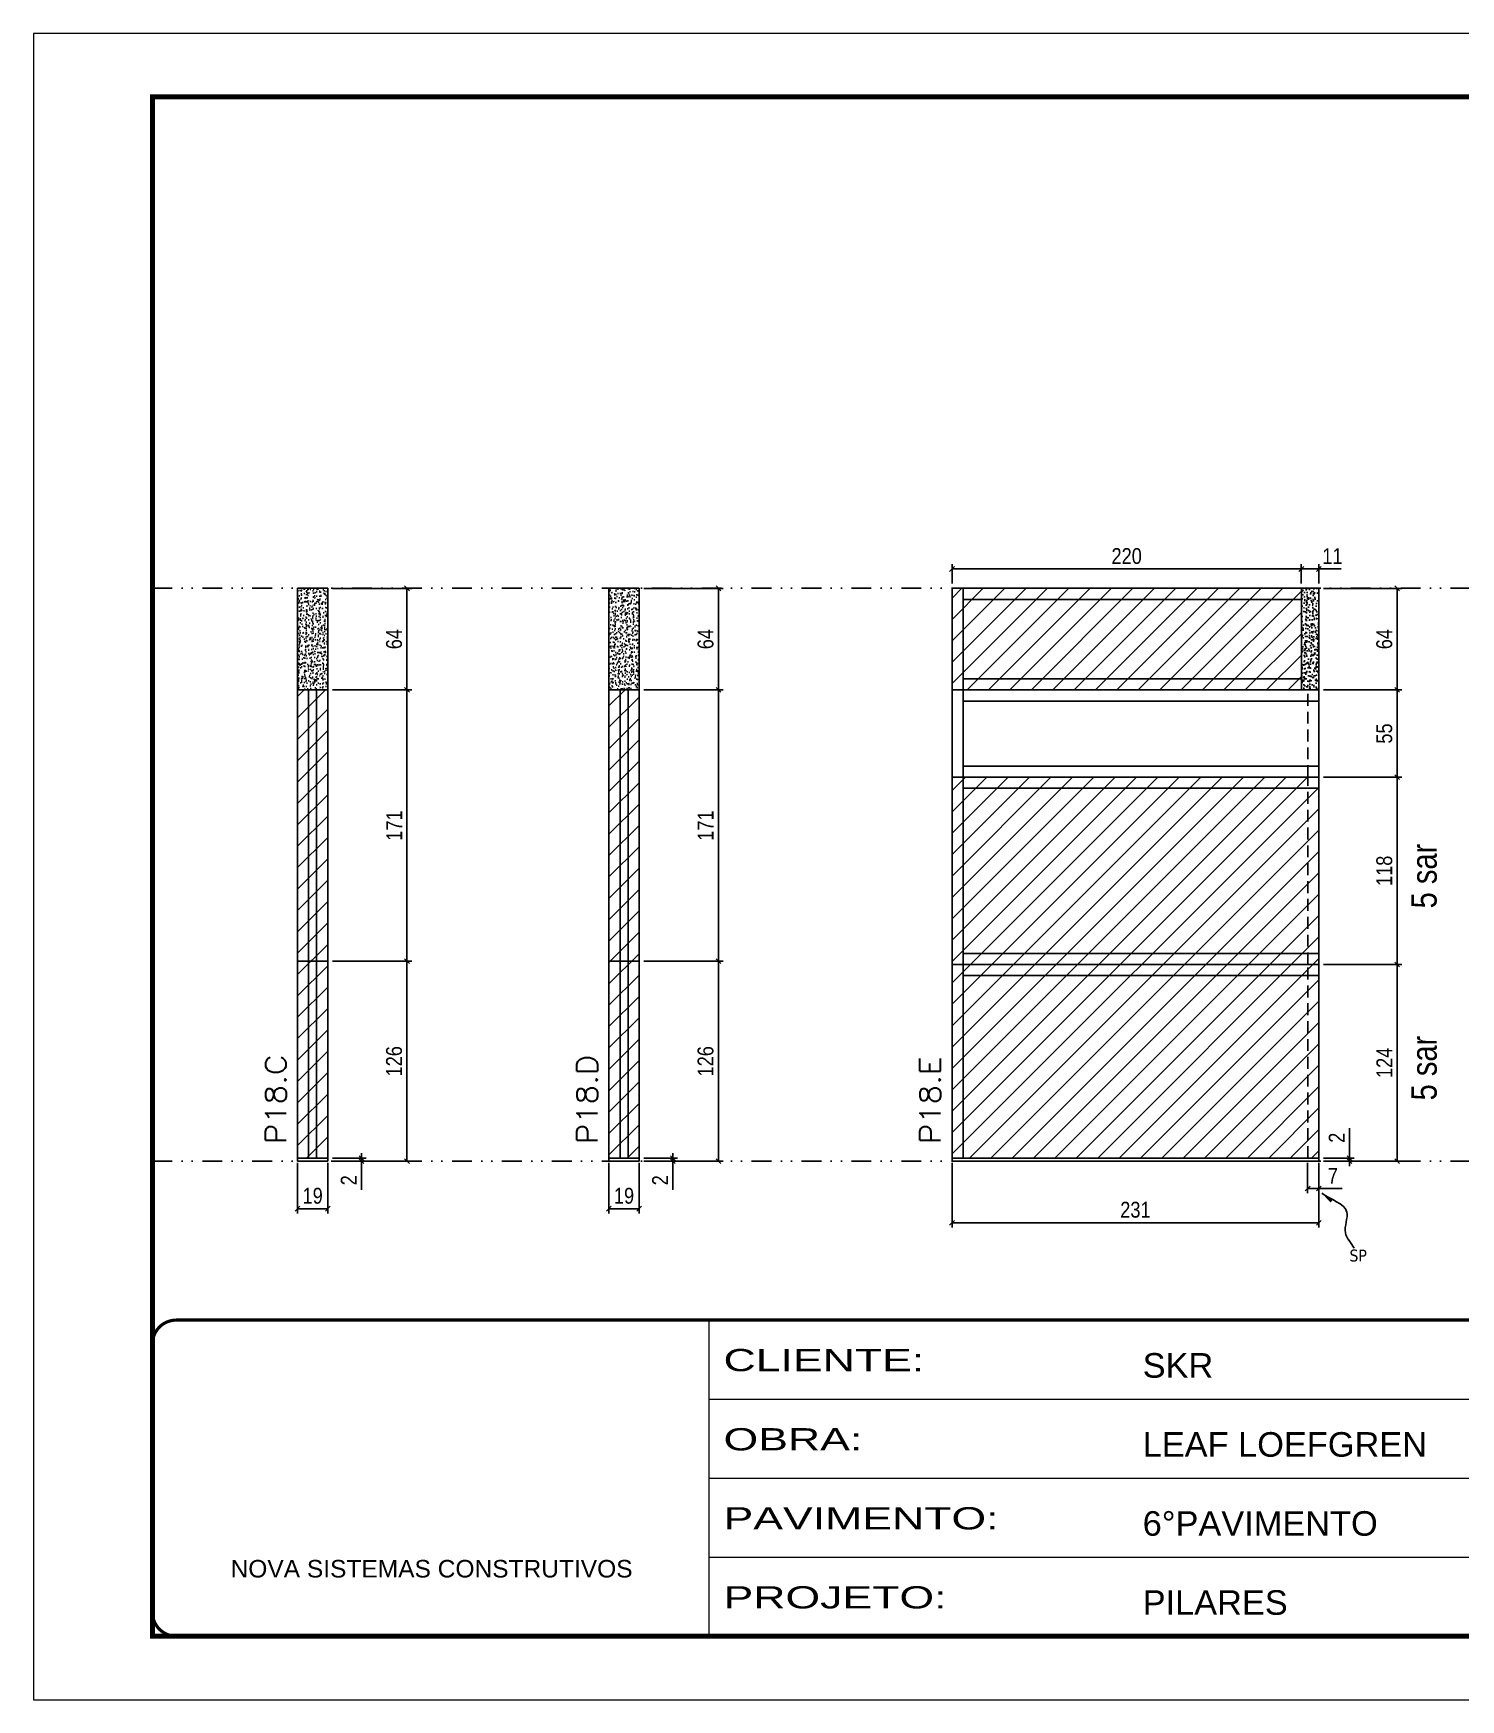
# Model space of a CAD drawing. Extents: x 14400 to 27878, y -21631 to 6985.
# Drawn here: x 14413 to 15312, y -3254 to -2204 of the extents above; entities that cross this region are included whole.
import ezdxf

# ---------------------------------------------------------------- set-up
doc = ezdxf.new("R2010")
doc.units = 0
for name, pattern in [('CONTINUO', [0]), ('DASHED', [0.75, 0.5, -0.25]), ('DIVIDE2', [0.625, 0.25, -0.125, 0, -0.125, 0, -0.125]), ('HIDDEN', [0.375, 0.25, -0.125])]:
    doc.linetypes.add(name, pattern=pattern)
for name, color, linetype in [('COTA', 241, 'Continuous'), ('NOMENCLATURA', 7, 'Continuous'), ('Nível', 160, 'Continuous'), ('Painéis', 200, 'Continuous'), ('SARR_2.2x7', 40, 'Continuous'), ('Sarrafo de Pressão', 42, 'HIDDEN'), ('texto', 7, 'Continuous')]:
    doc.layers.add(name, color=color, linetype=linetype)
for name, color, linetype, lineweight in [('Folhas', 255, 'Continuous', 9), ('Hachura', 251, 'Continuous', 9), ('SARRAFO DE PRESSAO', 251, 'DASHED', 9), ('Texto Seção', 7, 'Continuous', 15)]:
    doc.layers.add(name, color=color, linetype=linetype, lineweight=lineweight)
doc.styles.add('ARIAL', font='arial.ttf')
doc.styles.add('ARIAL_NARROW', font='ARIALN.TTF', dxfattribs={"height": 0.2})
doc.styles.add('COTA TECNICA', font='techl___.ttf', dxfattribs={"height": 10})
doc.styles.add('COTA TECNICA-50', font='techl___.ttf', dxfattribs={"height": 10})
doc.styles.add('REGUA-120', font='ROMANS.shx', dxfattribs={"height": 15})
doc.styles.get("Standard").update_dxf_attribs({"font": 'arial.ttf'})
doc.styles.add('Tecnologia', font='')
doc.styles.get('Tecnologia').set_extended_font_data('Forgotten Futurist')
doc.dimstyles.new('COTA PAINEL-50', dxfattribs={"dimtxt": 10, "dimasz": 3, "dimexe": 3, "dimexo": 3, "dimgap": 3, "dimtad": 1, "dimdec": 1, "dimzin": 12, "dimdsep": 46, "dimtxsty": 'COTA TECNICA-50', "dimblk1": 'OBLIQUE', "dimblk2": 'OBLIQUE', "dimsah": 1, "dimcen": 0.9, "dimclrd": 4, "dimclre": 4, "dimclrt": 240, "dimadec": 1, "dimazin": 3, "dimtfac": 1, "dimtdec": 1, "dimtmove": 0, "dimatfit": 3, "dimfxl": 1, "dimtolj": 1, "dimtzin": 12, "dimarcsym": 0})
doc.dimstyles.new('PAINEL', dxfattribs={"dimtxt": 10, "dimasz": 3, "dimexe": 3, "dimexo": 3, "dimgap": 3, "dimtad": 1, "dimdec": 1, "dimzin": 12, "dimdsep": 46, "dimtxsty": 'COTA TECNICA', "dimblk1": 'OBLIQUE', "dimblk2": 'OBLIQUE', "dimsah": 1, "dimcen": 0.9, "dimclrd": 4, "dimclre": 4, "dimclrt": 240, "dimadec": 1, "dimazin": 3, "dimtfac": 1, "dimtdec": 1, "dimtmove": 0, "dimatfit": 3, "dimfxl": 1, "dimtolj": 1, "dimtzin": 12, "dimarcsym": 0})
doc.dimstyles.get("Standard").update_dxf_attribs({"dimtxt": 0.18, "dimasz": 0.18, "dimexe": 0.18, "dimexo": 0.0625, "dimgap": 0.09, "dimtad": 0, "dimtih": 1, "dimtoh": 1, "dimdec": 4, "dimzin": 0, "dimdsep": 46, "dimtxsty": 'Standard', "dimcen": 0.09, "dimadec": 0, "dimazin": 0, "dimtfac": 1, "dimtdec": 4, "dimtofl": 0, "dimtmove": 0, "dimatfit": 3, "dimfxl": 1, "dimtolj": 1, "dimtzin": 0, "dimarcsym": 0})

# ---------------------------------------------------------------- blocks, each defined once
blk = doc.blocks.new('9999999999')
at = {"color": 30, "linetype": 'CONTINUO'}
for p, q in [((98564.6, 34230.2), (98564.6, 34429.4)), ((98564.6, 34379.6), (99584, 34379.6)), ((98564.6, 34329.8), (99488, 34329.8)), ((98564.6, 34280), (99488, 34280))]:
    blk.add_line(p, q, dxfattribs=at)
at = {"color": 30, "linetype": 'CONTINUO', "const_width": 2}
blk.add_lwpolyline([(99584, 34230.2), (99584, 34414.4, 0.414214), (99569, 34429.4), (98229, 34429.4, 0.414214), (98214, 34414.4), (98214, 34245.2, 0.414214), (98229, 34230.2), (99584, 34230.2)], format="xyb", dxfattribs=at)
at = {"layer": 'Folhas'}
blk.add_lwpolyline([(98139, 34190.2), (99624, 34190.2), (99624, 35240.2), (98139, 35240.2)], close=True, dxfattribs=at)
at = {"layer": 'Folhas', "color": 30, "const_width": 3}
blk.add_lwpolyline([(98214, 34230.2), (99584, 34230.2), (99584, 35200.2), (98214, 35200.2)], close=True, dxfattribs=at)
at = {"color": 7, "linetype": 'Continuous', "ltscale": 5, "style": 'ARIAL'}
for s, height, p in [('SKR', 15.48, (98837.7, 34393.1)), ('LEAF LOEFGREN', 15.483, (98837.7, 34343.3)), ('6°PAVIMENTO', 15.483, (98837.7, 34293.5)), ('NOVA SISTEMAS CONSTRUTIVOS', 11.059, (98263.2, 34267.2)), ('PILARES', 15.48, (98837.7, 34243.7))]:
    blk.add_text(s, height=height, dxfattribs=at).set_placement(p)
at = {"layer": 'Folhas', "color": 7, "style": 'Tecnologia', "width": 1.5}
for s, p in [('CLIENTE:', (98573.7, 34397.2)), ('OBRA:', (98573.7, 34347.3)), ('PAVIMENTO:', (98573.7, 34297.5)), ('PROJETO:', (98573.7, 34247.7))]:
    blk.add_text(s, height=14, dxfattribs=at).set_placement(p)
blk = doc.blocks.new('_Oblique')
at = {"color": 0, "linetype": 'ByBlock', "lineweight": -2}
blk.add_line((-0.5, -0.5), (0.5, 0.5), dxfattribs=at)
blk = doc.blocks.new('*D3308')
at = {"layer": 'COTA', "color": 4, "lineweight": -2, "transparency": 16777216}
for p, q in [((14992.1, -2915.6), (14992.1, -2956.4)), ((15223.1, -2915.6), (15223.1, -2956.4)), ((14992.1, -2953.4), (15223.1, -2953.4))]:
    blk.add_line(p, q, dxfattribs=at)
at = {"layer": 'Defpoints', "color": 0, "transparency": 16777216}
for p in [(14992.1, -2912.6), (15223.1, -2912.6), (15223.1, -2953.4)]:
    blk.add_point(p, dxfattribs=at)
at = {"layer": 'COTA', "color": 4, "lineweight": -2, "transparency": 16777216, "xscale": 3, "yscale": 3, "zscale": 3, "rotation": 180}
blk.add_blockref('_Oblique', (14992.1, -2953.4), dxfattribs=at)
at = {"layer": 'COTA', "color": 4, "lineweight": -2, "transparency": 16777216, "xscale": 3, "yscale": 3, "zscale": 3}
blk.add_blockref('_Oblique', (15223.1, -2953.4), dxfattribs=at)
at = {"layer": 'COTA', "color": 240, "transparency": 16777216, "insert": (15107.6, -2945.2), "char_height": 10, "attachment_point": 5, "style": 'COTA TECNICA'}
blk.add_mtext('\\A1;231', dxfattribs=at)
blk = doc.blocks.new('*D3309')
at = {"layer": 'COTA', "color": 4, "lineweight": -2, "transparency": 16777216}
for p, q in [((15216.1, -2915.6), (15216.1, -2934.8)), ((15223.1, -2917.6), (15223.1, -2934.8)), ((15216.1, -2931.8), (15223.1, -2931.8)), ((15223.1, -2931.8), (15237.9, -2931.8))]:
    blk.add_line(p, q, dxfattribs=at)
at = {"layer": 'Defpoints', "color": 0, "transparency": 16777216}
for p in [(15216.1, -2912.6), (15223.1, -2914.6), (15223.1, -2931.8)]:
    blk.add_point(p, dxfattribs=at)
at = {"layer": 'COTA', "color": 4, "lineweight": -2, "transparency": 16777216, "xscale": 3, "yscale": 3, "zscale": 3, "rotation": 180}
blk.add_blockref('_Oblique', (15216.1, -2931.8), dxfattribs=at)
at = {"layer": 'COTA', "color": 4, "lineweight": -2, "transparency": 16777216, "xscale": 3, "yscale": 3, "zscale": 3}
blk.add_blockref('_Oblique', (15223.1, -2931.8), dxfattribs=at)
at = {"layer": 'COTA', "color": 240, "transparency": 16777216, "insert": (15232, -2923.8), "char_height": 10, "attachment_point": 5, "style": 'COTA TECNICA-50'}
blk.add_mtext('\\A1;7', dxfattribs=at)
blk = doc.blocks.new('*D3310')
at = {"layer": 'COTA', "color": 4, "lineweight": -2, "transparency": 16777216}
for p, q in [((15242.4, -2912.6), (15242.4, -2893.8)), ((15226.1, -2912.6), (15245.4, -2912.6)), ((15226.1, -2914.6), (15245.4, -2914.6)), ((15242.4, -2914.6), (15242.4, -2912.6)), ((15242.4, -2914.6), (15242.4, -2917.6))]:
    blk.add_line(p, q, dxfattribs=at)
at = {"layer": 'Defpoints', "color": 0, "transparency": 16777216}
for p in [(15223.1, -2912.6), (15223.1, -2914.6), (15242.4, -2914.6)]:
    blk.add_point(p, dxfattribs=at)
at = {"layer": 'COTA', "color": 4, "lineweight": -2, "transparency": 16777216, "xscale": 3, "yscale": 3, "zscale": 3}
for p, rotation in [((15242.4, -2912.6), 270), ((15242.4, -2914.6), 90)]:
    blk.add_blockref('_Oblique', p, dxfattribs=dict(at, rotation=rotation))
at = {"layer": 'COTA', "color": 240, "transparency": 16777216, "insert": (15234.4, -2899.8), "char_height": 10, "attachment_point": 5, "rotation": 90, "style": 'COTA TECNICA-50'}
blk.add_mtext('\\A1;2', dxfattribs=at)
blk = doc.blocks.new('*D3311')
at = {"layer": 'COTA', "color": 4, "lineweight": -2, "transparency": 16777216}
for p, q in [((15226.1, -2790.6), (15275.5, -2790.6)), ((15272.5, -2914.6), (15272.5, -2790.6)), ((15226.1, -2914.6), (15275.5, -2914.6))]:
    blk.add_line(p, q, dxfattribs=at)
at = {"layer": 'Defpoints', "color": 0, "transparency": 16777216}
for p in [(15223.1, -2790.6), (15272.5, -2790.6), (15223.1, -2914.6)]:
    blk.add_point(p, dxfattribs=at)
at = {"layer": 'COTA', "color": 4, "lineweight": -2, "transparency": 16777216, "xscale": 3, "yscale": 3, "zscale": 3}
for p, rotation in [((15272.5, -2790.6), 90), ((15272.5, -2914.6), 270)]:
    blk.add_blockref('_Oblique', p, dxfattribs=dict(at, rotation=rotation))
at = {"layer": 'COTA', "color": 240, "transparency": 16777216, "insert": (15264.4, -2852.6), "char_height": 10, "attachment_point": 5, "rotation": 90, "style": 'COTA TECNICA'}
blk.add_mtext('\\A1;124', dxfattribs=at)
blk = doc.blocks.new('*D3312')
at = {"layer": 'COTA', "color": 4, "lineweight": -2, "transparency": 16777216}
for p, q in [((14776, -2915.6), (14776, -2947.5)), ((14795, -2915.6), (14795, -2947.5)), ((14776, -2944.5), (14795, -2944.5))]:
    blk.add_line(p, q, dxfattribs=at)
at = {"layer": 'Defpoints', "color": 0, "transparency": 16777216}
for p in [(14776, -2912.6), (14795, -2912.6), (14795, -2944.5)]:
    blk.add_point(p, dxfattribs=at)
at = {"layer": 'COTA', "color": 4, "lineweight": -2, "transparency": 16777216, "xscale": 3, "yscale": 3, "zscale": 3, "rotation": 180}
blk.add_blockref('_Oblique', (14776, -2944.5), dxfattribs=at)
at = {"layer": 'COTA', "color": 4, "lineweight": -2, "transparency": 16777216, "xscale": 3, "yscale": 3, "zscale": 3}
blk.add_blockref('_Oblique', (14795, -2944.5), dxfattribs=at)
at = {"layer": 'COTA', "color": 240, "transparency": 16777216, "insert": (14785.5, -2936.4), "char_height": 10, "attachment_point": 5, "style": 'COTA TECNICA'}
blk.add_mtext('\\A1;19', dxfattribs=at)
blk = doc.blocks.new('*D3313')
at = {"layer": 'COTA', "color": 4, "lineweight": -2, "transparency": 16777216}
for p, q in [((14798, -2912.6), (14819.2, -2912.6)), ((14798, -2914.6), (14819.2, -2914.6)), ((14816.2, -2912.6), (14816.2, -2909.6)), ((14816.2, -2912.6), (14816.2, -2914.6)), ((14816.2, -2914.6), (14816.2, -2932.7))]:
    blk.add_line(p, q, dxfattribs=at)
at = {"layer": 'Defpoints', "color": 0, "transparency": 16777216}
for p in [(14795, -2912.6), (14795, -2914.6), (14816.2, -2912.6)]:
    blk.add_point(p, dxfattribs=at)
at = {"layer": 'COTA', "color": 4, "lineweight": -2, "transparency": 16777216, "xscale": 3, "yscale": 3, "zscale": 3}
for p, rotation in [((14816.2, -2912.6), 270), ((14816.2, -2914.6), 90)]:
    blk.add_blockref('_Oblique', p, dxfattribs=dict(at, rotation=rotation))
at = {"layer": 'COTA', "color": 240, "transparency": 16777216, "insert": (14808.2, -2926.6), "char_height": 10, "attachment_point": 5, "rotation": 90, "style": 'COTA TECNICA-50'}
blk.add_mtext('\\A1;2', dxfattribs=at)
blk = doc.blocks.new('*D3314')
at = {"layer": 'COTA', "color": 4, "linetype": 'ByBlock', "lineweight": -2, "transparency": 16777216}
for p, q in [((14798, -2553.6), (14848, -2553.6)), ((14845, -2553.6), (14845, -2617.6)), ((14798, -2617.6), (14848, -2617.6))]:
    blk.add_line(p, q, dxfattribs=at)
at = {"layer": 'Defpoints', "color": 0, "linetype": 'ByBlock', "transparency": 16777216}
for p in [(14795, -2553.6), (14795, -2617.6), (14845, -2617.6)]:
    blk.add_point(p, dxfattribs=at)
at = {"layer": 'COTA', "color": 4, "linetype": 'ByBlock', "lineweight": -2, "transparency": 16777216, "xscale": 3, "yscale": 3, "zscale": 3}
for p, rotation in [((14845, -2553.6), 90), ((14845, -2617.6), 270)]:
    blk.add_blockref('_Oblique', p, dxfattribs=dict(at, rotation=rotation))
at = {"layer": 'COTA', "color": 240, "linetype": 'ByBlock', "transparency": 16777216, "insert": (14836.9, -2585.6), "char_height": 10, "attachment_point": 5, "rotation": 90, "style": 'COTA TECNICA'}
blk.add_mtext('\\A1;64', dxfattribs=at)
blk = doc.blocks.new('*D3315')
at = {"layer": 'COTA', "color": 4, "lineweight": -2, "transparency": 16777216}
for p, q in [((14798, -2788.6), (14848, -2788.6)), ((14845, -2914.6), (14845, -2788.6)), ((14798, -2914.6), (14848, -2914.6))]:
    blk.add_line(p, q, dxfattribs=at)
at = {"layer": 'Defpoints', "color": 0, "transparency": 16777216}
for p in [(14795, -2788.6), (14845, -2788.6), (14795, -2914.6)]:
    blk.add_point(p, dxfattribs=at)
at = {"layer": 'COTA', "color": 4, "lineweight": -2, "transparency": 16777216, "xscale": 3, "yscale": 3, "zscale": 3}
for p, rotation in [((14845, -2788.6), 90), ((14845, -2914.6), 270)]:
    blk.add_blockref('_Oblique', p, dxfattribs=dict(at, rotation=rotation))
at = {"layer": 'COTA', "color": 240, "transparency": 16777216, "insert": (14836.9, -2851.6), "char_height": 10, "attachment_point": 5, "rotation": 90, "style": 'COTA TECNICA-50'}
blk.add_mtext('\\A1;126', dxfattribs=at)
blk = doc.blocks.new('*D3316')
at = {"layer": 'COTA', "color": 4, "lineweight": -2, "transparency": 16777216}
for p, q in [((14579.9, -2915.6), (14579.9, -2947.5)), ((14598.9, -2915.6), (14598.9, -2947.5)), ((14579.9, -2944.5), (14598.9, -2944.5))]:
    blk.add_line(p, q, dxfattribs=at)
at = {"layer": 'Defpoints', "color": 0, "transparency": 16777216}
for p in [(14579.9, -2912.6), (14598.9, -2912.6), (14598.9, -2944.5)]:
    blk.add_point(p, dxfattribs=at)
at = {"layer": 'COTA', "color": 4, "lineweight": -2, "transparency": 16777216, "xscale": 3, "yscale": 3, "zscale": 3, "rotation": 180}
blk.add_blockref('_Oblique', (14579.9, -2944.5), dxfattribs=at)
at = {"layer": 'COTA', "color": 4, "lineweight": -2, "transparency": 16777216, "xscale": 3, "yscale": 3, "zscale": 3}
blk.add_blockref('_Oblique', (14598.9, -2944.5), dxfattribs=at)
at = {"layer": 'COTA', "color": 240, "transparency": 16777216, "insert": (14589.4, -2936.4), "char_height": 10, "attachment_point": 5, "style": 'COTA TECNICA'}
blk.add_mtext('\\A1;19', dxfattribs=at)
blk = doc.blocks.new('*D3317')
at = {"layer": 'COTA', "color": 4, "lineweight": -2, "transparency": 16777216}
for p, q in [((14601.9, -2912.6), (14623.1, -2912.6)), ((14601.9, -2914.6), (14623.1, -2914.6)), ((14620.1, -2912.6), (14620.1, -2909.6)), ((14620.1, -2912.6), (14620.1, -2914.6)), ((14620.1, -2914.6), (14620.1, -2932.7))]:
    blk.add_line(p, q, dxfattribs=at)
at = {"layer": 'Defpoints', "color": 0, "transparency": 16777216}
for p in [(14598.9, -2912.6), (14598.9, -2914.6), (14620.1, -2912.6)]:
    blk.add_point(p, dxfattribs=at)
at = {"layer": 'COTA', "color": 4, "lineweight": -2, "transparency": 16777216, "xscale": 3, "yscale": 3, "zscale": 3}
for p, rotation in [((14620.1, -2912.6), 270), ((14620.1, -2914.6), 90)]:
    blk.add_blockref('_Oblique', p, dxfattribs=dict(at, rotation=rotation))
at = {"layer": 'COTA', "color": 240, "transparency": 16777216, "insert": (14612.1, -2926.6), "char_height": 10, "attachment_point": 5, "rotation": 90, "style": 'COTA TECNICA-50'}
blk.add_mtext('\\A1;2', dxfattribs=at)
blk = doc.blocks.new('*D3318')
at = {"layer": 'COTA', "color": 4, "lineweight": -2, "transparency": 16777216}
for p, q in [((14601.9, -2788.6), (14651.8, -2788.6)), ((14648.8, -2914.6), (14648.8, -2788.6)), ((14601.9, -2914.6), (14651.8, -2914.6))]:
    blk.add_line(p, q, dxfattribs=at)
at = {"layer": 'Defpoints', "color": 0, "transparency": 16777216}
for p in [(14598.9, -2788.6), (14648.8, -2788.6), (14598.9, -2914.6)]:
    blk.add_point(p, dxfattribs=at)
at = {"layer": 'COTA', "color": 4, "lineweight": -2, "transparency": 16777216, "xscale": 3, "yscale": 3, "zscale": 3}
for p, rotation in [((14648.8, -2788.6), 90), ((14648.8, -2914.6), 270)]:
    blk.add_blockref('_Oblique', p, dxfattribs=dict(at, rotation=rotation))
at = {"layer": 'COTA', "color": 240, "transparency": 16777216, "insert": (14640.7, -2851.6), "char_height": 10, "attachment_point": 5, "rotation": 90, "style": 'COTA TECNICA-50'}
blk.add_mtext('\\A1;126', dxfattribs=at)
blk = doc.blocks.new('*D3299')
at = {"layer": 'COTA', "color": 4, "linetype": 'ByBlock', "lineweight": -2, "transparency": 16777216}
for p, q in [((14601.9, -2553.6), (14651.8, -2553.6)), ((14648.8, -2553.6), (14648.8, -2617.6)), ((14601.9, -2617.6), (14651.8, -2617.6))]:
    blk.add_line(p, q, dxfattribs=at)
at = {"layer": 'Defpoints', "color": 0, "linetype": 'ByBlock', "transparency": 16777216}
for p in [(14598.9, -2553.6), (14598.9, -2617.6), (14648.8, -2617.6)]:
    blk.add_point(p, dxfattribs=at)
at = {"layer": 'COTA', "color": 4, "linetype": 'ByBlock', "lineweight": -2, "transparency": 16777216, "xscale": 3, "yscale": 3, "zscale": 3}
for p, rotation in [((14648.8, -2553.6), 90), ((14648.8, -2617.6), 270)]:
    blk.add_blockref('_Oblique', p, dxfattribs=dict(at, rotation=rotation))
at = {"layer": 'COTA', "color": 240, "linetype": 'ByBlock', "transparency": 16777216, "insert": (14640.7, -2585.6), "char_height": 10, "attachment_point": 5, "rotation": 90, "style": 'COTA TECNICA'}
blk.add_mtext('\\A1;64', dxfattribs=at)
blk = doc.blocks.new('*D3300')
at = {"layer": 'COTA', "color": 4, "lineweight": -2, "transparency": 16777216}
for p, q in [((14992.1, -2550.6), (14992.1, -2538.4)), ((15212.1, -2550.6), (15212.1, -2538.4)), ((14992.1, -2541.4), (15212.1, -2541.4))]:
    blk.add_line(p, q, dxfattribs=at)
at = {"layer": 'Defpoints', "color": 0, "transparency": 16777216}
for p in [(15212.1, -2541.4), (14992.1, -2553.6), (15212.1, -2553.6)]:
    blk.add_point(p, dxfattribs=at)
at = {"layer": 'COTA', "color": 4, "lineweight": -2, "transparency": 16777216, "xscale": 3, "yscale": 3, "zscale": 3, "rotation": 180}
blk.add_blockref('_Oblique', (14992.1, -2541.4), dxfattribs=at)
at = {"layer": 'COTA', "color": 4, "lineweight": -2, "transparency": 16777216, "xscale": 3, "yscale": 3, "zscale": 3}
blk.add_blockref('_Oblique', (15212.1, -2541.4), dxfattribs=at)
at = {"layer": 'COTA', "color": 240, "transparency": 16777216, "insert": (15102.1, -2533.3), "char_height": 10, "attachment_point": 5, "style": 'COTA TECNICA'}
blk.add_mtext('\\A1;220', dxfattribs=at)
blk = doc.blocks.new('*D3301')
at = {"layer": 'COTA', "color": 4, "lineweight": -2, "transparency": 16777216}
for p, q in [((15212.1, -2550.6), (15212.1, -2538.4)), ((15223.1, -2550.6), (15223.1, -2538.4)), ((15212.1, -2541.4), (15223.1, -2541.4)), ((15223.1, -2541.4), (15237.2, -2541.4))]:
    blk.add_line(p, q, dxfattribs=at)
at = {"layer": 'Defpoints', "color": 0, "transparency": 16777216}
for p in [(15223.1, -2541.4), (15212.1, -2553.6), (15223.1, -2553.6)]:
    blk.add_point(p, dxfattribs=at)
at = {"layer": 'COTA', "color": 4, "lineweight": -2, "transparency": 16777216, "xscale": 3, "yscale": 3, "zscale": 3, "rotation": 180}
blk.add_blockref('_Oblique', (15212.1, -2541.4), dxfattribs=at)
at = {"layer": 'COTA', "color": 4, "lineweight": -2, "transparency": 16777216, "xscale": 3, "yscale": 3, "zscale": 3}
blk.add_blockref('_Oblique', (15223.1, -2541.4), dxfattribs=at)
at = {"layer": 'COTA', "color": 240, "transparency": 16777216, "insert": (15231.7, -2533.3), "char_height": 10, "attachment_point": 5, "style": 'COTA TECNICA'}
blk.add_mtext('\\A1;11', dxfattribs=at)
blk = doc.blocks.new('*D3295')
at = {"layer": 'COTA', "color": 4, "lineweight": -2, "transparency": 16777216}
for p, q in [((14601.9, -2617.6), (14651.8, -2617.6)), ((14648.8, -2617.6), (14648.8, -2788.6)), ((14601.9, -2788.6), (14651.8, -2788.6))]:
    blk.add_line(p, q, dxfattribs=at)
at = {"layer": 'Defpoints', "color": 0, "transparency": 16777216}
for p in [(14598.9, -2617.6), (14598.9, -2788.6), (14648.8, -2788.6)]:
    blk.add_point(p, dxfattribs=at)
at = {"layer": 'COTA', "color": 4, "lineweight": -2, "transparency": 16777216, "xscale": 3, "yscale": 3, "zscale": 3}
for p, rotation in [((14648.8, -2617.6), 90), ((14648.8, -2788.6), 270)]:
    blk.add_blockref('_Oblique', p, dxfattribs=dict(at, rotation=rotation))
at = {"layer": 'COTA', "color": 240, "transparency": 16777216, "insert": (14640.8, -2703.1), "char_height": 10, "attachment_point": 5, "rotation": 90, "style": 'COTA TECNICA'}
blk.add_mtext('\\A1;171', dxfattribs=at)
blk = doc.blocks.new('*D3296')
at = {"layer": 'COTA', "color": 4, "lineweight": -2, "transparency": 16777216}
for p, q in [((14798, -2617.6), (14848, -2617.6)), ((14845, -2617.6), (14845, -2788.6)), ((14798, -2788.6), (14848, -2788.6))]:
    blk.add_line(p, q, dxfattribs=at)
at = {"layer": 'Defpoints', "color": 0, "transparency": 16777216}
for p in [(14795, -2617.6), (14795, -2788.6), (14845, -2788.6)]:
    blk.add_point(p, dxfattribs=at)
at = {"layer": 'COTA', "color": 4, "lineweight": -2, "transparency": 16777216, "xscale": 3, "yscale": 3, "zscale": 3}
for p, rotation in [((14845, -2617.6), 90), ((14845, -2788.6), 270)]:
    blk.add_blockref('_Oblique', p, dxfattribs=dict(at, rotation=rotation))
at = {"layer": 'COTA', "color": 240, "transparency": 16777216, "insert": (14836.9, -2703.1), "char_height": 10, "attachment_point": 5, "rotation": 90, "style": 'COTA TECNICA'}
blk.add_mtext('\\A1;171', dxfattribs=at)
blk = doc.blocks.new('*D3297')
at = {"layer": 'COTA', "color": 4, "lineweight": -2, "transparency": 16777216}
for p, q in [((15226.1, -2672.6), (15275.5, -2672.6)), ((15272.5, -2790.6), (15272.5, -2672.6)), ((15226.1, -2790.6), (15275.5, -2790.6))]:
    blk.add_line(p, q, dxfattribs=at)
at = {"layer": 'Defpoints', "color": 0, "transparency": 16777216}
for p in [(15223.1, -2672.6), (15272.5, -2672.6), (15223.1, -2790.6)]:
    blk.add_point(p, dxfattribs=at)
at = {"layer": 'COTA', "color": 4, "lineweight": -2, "transparency": 16777216, "xscale": 3, "yscale": 3, "zscale": 3}
for p, rotation in [((15272.5, -2672.6), 90), ((15272.5, -2790.6), 270)]:
    blk.add_blockref('_Oblique', p, dxfattribs=dict(at, rotation=rotation))
at = {"layer": 'COTA', "color": 240, "transparency": 16777216, "insert": (15264.4, -2731.6), "char_height": 10, "attachment_point": 5, "rotation": 90, "style": 'COTA TECNICA'}
blk.add_mtext('\\A1;118', dxfattribs=at)
blk = doc.blocks.new('*D3329')
at = {"layer": 'COTA', "color": 4, "lineweight": -2, "transparency": 16777216}
for p, q in [((15226.1, -2617.6), (15275.5, -2617.6)), ((15272.5, -2672.6), (15272.5, -2617.6)), ((15226.1, -2672.6), (15275.5, -2672.6))]:
    blk.add_line(p, q, dxfattribs=at)
at = {"layer": 'Defpoints', "color": 0, "transparency": 16777216}
for p in [(15223.1, -2617.6), (15272.5, -2617.6), (15223.1, -2672.6)]:
    blk.add_point(p, dxfattribs=at)
at = {"layer": 'COTA', "color": 4, "lineweight": -2, "transparency": 16777216, "xscale": 3, "yscale": 3, "zscale": 3}
for p, rotation in [((15272.5, -2617.6), 90), ((15272.5, -2672.6), 270)]:
    blk.add_blockref('_Oblique', p, dxfattribs=dict(at, rotation=rotation))
at = {"layer": 'COTA', "color": 240, "transparency": 16777216, "insert": (15264.4, -2645.1), "char_height": 10, "attachment_point": 5, "rotation": 90, "style": 'COTA TECNICA'}
blk.add_mtext('\\A1;55', dxfattribs=at)
blk = doc.blocks.new('*D3330')
at = {"layer": 'COTA', "color": 4, "lineweight": -2, "transparency": 16777216}
for p, q in [((15226.1, -2553.6), (15275.5, -2553.6)), ((15272.5, -2617.6), (15272.5, -2553.6)), ((15226.1, -2617.6), (15275.5, -2617.6))]:
    blk.add_line(p, q, dxfattribs=at)
at = {"layer": 'Defpoints', "color": 0, "transparency": 16777216}
for p in [(15223.1, -2553.6), (15272.5, -2553.6), (15223.1, -2617.6)]:
    blk.add_point(p, dxfattribs=at)
at = {"layer": 'COTA', "color": 4, "lineweight": -2, "transparency": 16777216, "xscale": 3, "yscale": 3, "zscale": 3}
for p, rotation in [((15272.5, -2553.6), 90), ((15272.5, -2617.6), 270)]:
    blk.add_blockref('_Oblique', p, dxfattribs=dict(at, rotation=rotation))
at = {"layer": 'COTA', "color": 240, "transparency": 16777216, "insert": (15264.4, -2585.6), "char_height": 10, "attachment_point": 5, "rotation": 90, "style": 'COTA TECNICA'}
blk.add_mtext('\\A1;64', dxfattribs=at)

msp = doc.modelspace()

# ---------------------------------------------------------------- hatches: boundary and pattern name
at = {"layer": 'COTA'}
h = msp.add_hatch(dxfattribs=at)
h.set_pattern_fill('AR-CONC', color=256, scale=0.03)
h.set_pattern_definition([(50, (-1103.007, -6856.4506), (5.4655401, -0.4781726), [0.5715, -6.2865]), (355, (-1103.007, -6856.4506), (-1.0573026, 5.7317054), [0.4572, -5.0292175]), (100.451445, (-1102.5517, -6856.4905), (4.4082374, 5.2535326), [0.4857003, -5.3427073]), (46.1842, (-1103.007, -6854.9266), (8.1323712, -1.2612698), [0.85725, -9.42975]), (96.63556, (-1102.3294, -6855.032), (7.122124, 7.4227837), [0.7285507, -8.0140682]), (351.18415, (-1103.007, -6854.927), (7.122124, 7.4227837), [0.685799, -7.543792]), (21, (-1102.245, -6855.3076), (4.5484317, -3.067956), [0.5715, -6.2865]), (326, (-1102.245, -6855.3076), (1.8540609, 5.525639), [0.4572, -5.0292]), (71.451445, (-1101.866, -6855.5633), (6.4024926, 2.457683), [0.4857003, -5.3426981]), (37.5, (-1103.0071, -6856.4506), (0.0926581, 2.53665117), [0, -4.96824, 0, -5.1054, 0, -5.04825]), (7.5, (-1103.007, -6856.4506), (2.00458988, 3.00541724), [0, -2.91084, 0, -4.85394, 0, -1.92405]), (327.5, (-1104.7064, -6856.4506), (4.06771786, -0.17186232), [0, -1.905, 0, -5.9436, 0, -7.8867]), (317.5, (-1105.4684, -6856.4506), (4.44387544, 0.7627947), [0, -2.4765, 0, -3.94716, 0, -5.6007])])
h.paths.add_polyline_path([(14598.86, -2553.59), (14579.86, -2553.59), (14579.86, -2617.61), (14598.86, -2617.61)])
h = msp.add_hatch(dxfattribs=at)
h.set_pattern_fill('AR-CONC', color=256, scale=0.03)
h.set_pattern_definition([(50, (-4768.5, -1218.575), (5.4655401, -0.4781726), [0.5715, -6.2865]), (355, (-4768.5, -1218.575), (-1.0573026, 5.7317054), [0.4572, -5.0292175]), (100.451445, (-4768.0445, -1218.615), (4.4082374, 5.2535326), [0.4857003, -5.3427073]), (46.1842, (-4768.5, -1217.051), (8.1323712, -1.2612698), [0.85725, -9.42975]), (96.635558, (-4767.822, -1217.156), (7.122124, 7.4227837), [0.7285507, -8.0140682]), (351.18415, (-4768.5, -1217.051), (7.122124, 7.4227837), [0.685799, -7.543792]), (21, (-4767.738, -1217.432), (4.5484317, -3.0679559), [0.5715, -6.2865]), (326, (-4767.738, -1217.432), (1.8540609, 5.525639), [0.4572, -5.0292]), (71.451445, (-4767.359, -1217.688), (6.4024926, 2.457683), [0.4857003, -5.3426981]), (37.5, (-4768.5, -1218.5751), (0.0926581, 2.53665117), [0, -4.96824, 0, -5.1054, 0, -5.04825]), (7.5, (-4768.5, -1218.575), (2.00458988, 3.00541724), [0, -2.91084, 0, -4.85394, 0, -1.92405]), (327.5, (-4770.1993, -1218.5751), (4.06771786, -0.17186232), [0, -1.905, 0, -5.9436, 0, -7.8867]), (317.5, (-4770.9613, -1218.575), (4.44387544, 0.7627947), [0, -2.4765, 0, -3.94716, 0, -5.6007])])
h.paths.add_polyline_path([(14795.03, -2553.59), (14776.03, -2553.59), (14776.03, -2617.61), (14795.03, -2617.61)])
h = msp.add_hatch(dxfattribs=at)
h.set_pattern_fill('AR-CONC', color=256, scale=0.03)
h.set_pattern_definition([(50, (-4768.5, -1218.575), (5.4655401, -0.4781726), [0.5715, -6.2865]), (355, (-4768.5, -1218.575), (-1.0573026, 5.7317054), [0.4572, -5.0292175]), (100.451445, (-4768.0445, -1218.615), (4.4082374, 5.2535326), [0.4857003, -5.3427073]), (46.1842, (-4768.5, -1217.051), (8.1323712, -1.2612698), [0.85725, -9.42975]), (96.635558, (-4767.822, -1217.156), (7.122124, 7.4227837), [0.7285507, -8.0140682]), (351.18415, (-4768.5, -1217.051), (7.122124, 7.4227837), [0.685799, -7.543792]), (21, (-4767.738, -1217.432), (4.5484317, -3.0679559), [0.5715, -6.2865]), (326, (-4767.738, -1217.432), (1.8540609, 5.525639), [0.4572, -5.0292]), (71.451445, (-4767.359, -1217.688), (6.4024926, 2.457683), [0.4857003, -5.3426981]), (37.5, (-4768.5, -1218.5751), (0.0926581, 2.53665117), [0, -4.96824, 0, -5.1054, 0, -5.04825]), (7.5, (-4768.5, -1218.575), (2.00458988, 3.00541724), [0, -2.91084, 0, -4.85394, 0, -1.92405]), (327.5, (-4770.1993, -1218.5751), (4.06771786, -0.17186232), [0, -1.905, 0, -5.9436, 0, -7.8867]), (317.5, (-4770.9613, -1218.575), (4.44387544, 0.7627947), [0, -2.4765, 0, -3.94716, 0, -5.6007])])
h.paths.add_polyline_path([(15223.15, -2553.59), (15212.15, -2553.59), (15212.15, -2617.59), (15223.15, -2617.59)])
at = {"layer": 'Hachura', "linetype": 'ByBlock'}
h = msp.add_hatch(dxfattribs=at)
h.set_pattern_fill('ANSI31', color=256, scale=3)
h.paths.add_polyline_path([(15212.15, -2553.59), (14992.15, -2553.59), (14992.15, -2617.59), (15212.15, -2617.59)])
h.paths.add_polyline_path([(15223.15, -2672.59), (14992.15, -2672.59), (14992.15, -2790.59), (15223.15, -2790.59)])
h.paths.add_polyline_path([(15223.15, -2790.59), (14992.15, -2790.59), (14992.15, -2912.59), (15223.15, -2912.59)])
h = msp.add_hatch(dxfattribs=at)
h.set_pattern_fill('ANSI31', color=256, scale=3)
h.paths.add_polyline_path([(14598.86, -2617.61), (14579.86, -2617.61), (14579.86, -2788.61), (14598.86, -2788.61)])
h.paths.add_polyline_path([(14598.86, -2788.61), (14579.86, -2788.61), (14579.86, -2912.59), (14598.86, -2912.59)])
h = msp.add_hatch(dxfattribs=at)
h.set_pattern_fill('ANSI31', color=256, scale=3)
h.paths.add_polyline_path([(14795.03, -2788.61), (14776.03, -2788.61), (14776.03, -2912.59), (14795.03, -2912.59)])
h.paths.add_polyline_path([(14795.03, -2617.61), (14776.03, -2617.61), (14776.03, -2788.61), (14795.03, -2788.61)])

# ---------------------------------------------------------------- linework, layer by layer
at = {"layer": 'COTA'}
for p, q in [((15223.15, -2553.59), (15212.15, -2553.59)), ((15223.15, -2617.59), (15223.15, -2553.59))]:
    msp.add_line(p, q, dxfattribs=at)
at = {"layer": 'COTA', "linetype": 'ByBlock'}
for points in [[(14579.86, -2617.61), (14598.86, -2617.61), (14598.86, -2553.59), (14579.86, -2553.59)], [(14776.03, -2617.61), (14795.03, -2617.61), (14795.03, -2553.59), (14776.03, -2553.59)]]:
    msp.add_lwpolyline(points, close=True, dxfattribs=at)
at = {"layer": 'Nível', "color": 4, "linetype": 'DIVIDE2', "ltscale": 50}
for p, q in [((14488.47, -2553.59), (15858.47, -2553.59)), ((14488.47, -2914.59), (15858.47, -2914.59))]:
    msp.add_line(p, q, dxfattribs=at)
at = {"layer": 'Painéis'}
for p, q in [((14992.15, -2912.59), (14992.15, -2553.59)), ((14992.15, -2553.59), (15212.15, -2553.59)), ((15212.15, -2553.59), (15212.15, -2617.59)), ((15223.15, -2617.59), (14992.15, -2617.59)), ((15223.15, -2617.59), (15223.15, -2912.59)), ((15223.15, -2672.59), (14992.15, -2672.59)), ((14579.86, -2788.61), (14579.86, -2912.59)), ((14579.86, -2788.61), (14598.86, -2788.61)), ((14579.86, -2788.61), (14579.86, -2788.61)), ((14598.86, -2788.61), (14598.86, -2912.59)), ((14598.86, -2788.61), (14598.86, -2788.61)), ((14776.03, -2788.61), (14776.03, -2912.59)), ((14795.03, -2788.61), (14776.03, -2788.61)), ((14795.03, -2788.61), (14795.03, -2912.59)), ((15223.15, -2790.59), (14992.15, -2790.59)), ((14579.86, -2912.59), (14598.86, -2912.59)), ((14579.86, -2914.59), (14579.86, -2912.59)), ((14598.86, -2914.59), (14579.86, -2914.59)), ((14598.86, -2912.59), (14598.86, -2914.59)), ((14776.03, -2912.59), (14795.03, -2912.59)), ((14776.03, -2914.59), (14776.03, -2912.59)), ((14795.03, -2914.59), (14776.03, -2914.59)), ((14795.03, -2912.59), (14795.03, -2914.59))]:
    msp.add_line(p, q, dxfattribs=at)
for points in [[(14579.86, -2617.61), (14598.86, -2617.61), (14598.86, -2788.61), (14579.86, -2788.61)], [(14776.03, -2617.61), (14795.03, -2617.61), (14795.03, -2788.61), (14776.03, -2788.61)], [(14992.15, -2912.59), (15223.15, -2912.59), (15223.15, -2914.59), (14992.15, -2914.59)]]:
    msp.add_lwpolyline(points, close=True, dxfattribs=at)
at = {"layer": 'SARR_2.2x7'}
for p, q in [((14999.15, -2672.59), (14999.15, -2553.59)), ((14999.15, -2560.59), (15212.15, -2560.59)), ((15212.15, -2610.59), (14999.15, -2610.59)), ((14586.86, -2788.61), (14586.86, -2617.61)), ((14591.86, -2788.61), (14591.86, -2617.61)), ((14783.03, -2788.61), (14783.03, -2617.61)), ((14788.03, -2788.61), (14788.03, -2617.61)), ((15223.15, -2624.59), (14999.15, -2624.59)), ((15223.15, -2665.59), (14999.15, -2665.59)), ((14999.15, -2790.59), (14999.15, -2672.59)), ((15223.15, -2679.59), (14999.15, -2679.59)), ((14586.86, -2788.61), (14586.86, -2912.59)), ((14586.86, -2788.61), (14586.86, -2788.61)), ((14591.86, -2788.61), (14591.86, -2912.59)), ((14591.86, -2788.61), (14591.86, -2788.61)), ((14783.03, -2788.61), (14783.03, -2912.59)), ((14788.03, -2788.61), (14788.03, -2912.59)), ((15223.15, -2783.59), (14999.15, -2783.59)), ((14999.15, -2912.59), (14999.15, -2790.59)), ((15223.15, -2797.59), (14999.15, -2797.59))]:
    msp.add_line(p, q, dxfattribs=at)
at = {"layer": 'Sarrafo de Pressão', "ltscale": 30}
for p, q in [((15216.15, -2672.59), (15216.15, -2617.59)), ((15216.15, -2790.59), (15216.15, -2672.59)), ((15216.15, -2912.59), (15216.15, -2790.59))]:
    msp.add_line(p, q, dxfattribs=at)

# ---------------------------------------------------------------- block references
at = {"layer": 'SARRAFO DE PRESSAO', "color": 6, "linetype": 'ByBlock'}
msp.add_blockref('9999999999', (-83725.51, -37444.08), dxfattribs=at)

# ---------------------------------------------------------------- texts
at = {"layer": 'NOMENCLATURA', "style": 'ARIAL_NARROW'}
for p in [(15297.39, -2755.27), (15297.39, -2876.27)]:
    msp.add_text('5 sar', height=16, rotation=90, dxfattribs=at).set_placement(p)
at = {"layer": 'texto', "color": 0, "insert": (15247.92, -2974.08), "char_height": 7.5, "attachment_point": 5}
msp.add_mtext('{\\fTahoma|b0|i0|c0|p34;\\C4;SP}', dxfattribs=at)
at = {"layer": 'Texto Seção', "style": 'REGUA-120', "width": 1.1}
for s, p in [('P18.C', (14572.61, -2903.83)), ('P18.D', (14768.78, -2903.83)), ('P18.E', (14984.9, -2903.83))]:
    msp.add_text(s, height=13, rotation=90, dxfattribs=at).set_placement(p)

# ---------------------------------------------------------------- dimensions: what is measured, and where the dimension line sits
at = {"layer": 'COTA'}
for base, p1, p2, dimstyle, picture, middle in [((15212.15, -2541.4), (14992.15, -2553.59), (15212.15, -2553.59), 'PAINEL', '*D3300', (15102.15, -2533.29)), ((15223.15, -2541.4), (15212.15, -2553.59), (15223.15, -2553.59), 'PAINEL', '*D3301', (15231.69, -2533.34)), ((15223.15, -2931.83), (15216.15, -2912.59), (15223.15, -2914.59), 'COTA PAINEL-50', '*D3309', (15232.01, -2923.76))]:
    dim = msp.add_linear_dim(base=base, p1=p1, p2=p2, dimstyle=dimstyle, dxfattribs=at)
    dim.commit()
    dim.dimension.update_dxf_attribs({"geometry": picture, "text_midpoint": middle})
at = {"layer": 'COTA', "linetype": 'ByBlock'}
for base, p1, p2, picture, middle in [((14648.85, -2617.61), (14598.86, -2553.59), (14598.86, -2617.61), '*D3299', (14640.74, -2585.6)), ((14845.02, -2617.61), (14795.03, -2553.59), (14795.03, -2617.61), '*D3314', (14836.92, -2585.6))]:
    dim = msp.add_linear_dim(base=base, p1=p1, p2=p2, angle=90, dimstyle='PAINEL', dxfattribs=at)
    dim.commit()
    dim.dimension.update_dxf_attribs({"geometry": picture, "text_midpoint": middle})
at = {"layer": 'COTA'}
dim = msp.add_linear_dim(base=(15272.51, -2553.59), p1=(15223.15, -2617.59), p2=(15223.15, -2553.59), angle=90, dimstyle='PAINEL', override={"dimtmove": 1}, dxfattribs=at)
dim.commit()
dim.dimension.update_dxf_attribs({"geometry": '*D3330', "text_midpoint": (15264.41, -2585.59)})
for base, p1, p2, dimstyle, picture, middle in [((14648.85, -2788.61), (14598.86, -2617.61), (14598.86, -2788.61), 'PAINEL', '*D3295', (14640.77, -2703.11)), ((14845.02, -2788.61), (14795.03, -2617.61), (14795.03, -2788.61), 'PAINEL', '*D3296', (14836.95, -2703.11)), ((15272.51, -2617.59), (15223.15, -2672.59), (15223.15, -2617.59), 'PAINEL', '*D3329', (15264.41, -2645.09)), ((15272.51, -2672.59), (15223.15, -2790.59), (15223.15, -2672.59), 'PAINEL', '*D3297', (15264.42, -2731.59)), ((14648.85, -2788.61), (14598.86, -2914.59), (14598.86, -2788.61), 'COTA PAINEL-50', '*D3318', (14640.74, -2851.6)), ((14845.02, -2788.61), (14795.03, -2914.59), (14795.03, -2788.61), 'COTA PAINEL-50', '*D3315', (14836.92, -2851.6)), ((15272.51, -2790.59), (15223.15, -2914.59), (15223.15, -2790.59), 'PAINEL', '*D3311', (15264.44, -2852.59))]:
    dim = msp.add_linear_dim(base=base, p1=p1, p2=p2, angle=90, dimstyle=dimstyle, dxfattribs=at)
    dim.commit()
    dim.dimension.update_dxf_attribs({"geometry": picture, "text_midpoint": middle})
for base, p1, p2, picture, middle in [((15242.41, -2914.59), (15223.15, -2912.59), (15223.15, -2914.59), '*D3310', (15242.41, -2899.84)), ((14620.05, -2912.59), (14598.86, -2914.59), (14598.86, -2912.59), '*D3317', (14620.05, -2926.65)), ((14816.23, -2912.59), (14795.03, -2914.59), (14795.03, -2912.59), '*D3313', (14816.23, -2926.65))]:
    dim = msp.add_linear_dim(base=base, p1=p1, p2=p2, angle=90, dimstyle='COTA PAINEL-50', dxfattribs=at)
    dim.commit()
    dim.dimension.update_dxf_attribs({"geometry": picture, "text_midpoint": middle, "dimtype": 160})
for base, p1, p2, picture, middle in [((14598.86, -2944.48), (14579.86, -2912.59), (14598.86, -2912.59), '*D3316', (14589.36, -2936.4)), ((14795.03, -2944.48), (14776.03, -2912.59), (14795.03, -2912.59), '*D3312', (14785.53, -2936.4)), ((15223.15, -2953.41), (14992.15, -2912.59), (15223.15, -2912.59), '*D3308', (15107.65, -2945.19))]:
    dim = msp.add_linear_dim(base=base, p1=p1, p2=p2, dimstyle='PAINEL', override={"dimarcsym": 2}, dxfattribs=at)
    dim.commit()
    dim.dimension.update_dxf_attribs({"geometry": picture, "text_midpoint": middle})

# ---------------------------------------------------------------- leaders
at = {"layer": 'COTA', "path_type": 1}
msp.add_leader([(15224.98, -2934.77), (15240.76, -2946.61), (15239.84, -2959.61), (15245.39, -2969.39)], dimstyle='Standard', override={"dimasz": 8}, dxfattribs=at)

doc.saveas('drawing.dxf')
